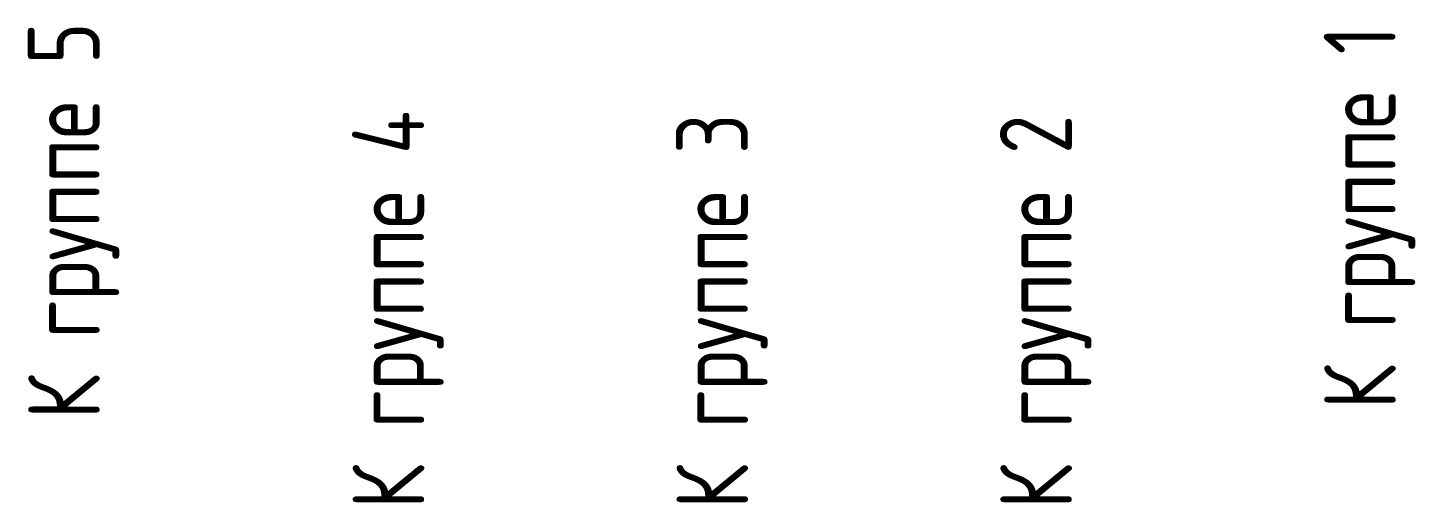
# Model space of a CAD drawing. Header units: millimetres. Extents: x -718 to 68664, y -49984 to -979.
# Drawn here: x 15867 to 21437, y -42046 to -40142 of the extents above; entities that cross this region are included whole.
import ezdxf

# ---------------------------------------------------------------- set-up
doc = ezdxf.new("R2010")
doc.units = ezdxf.units.MM
doc.layers.add('Text', color=7, linetype='Continuous', lineweight=15)
doc.styles.add('ВАНЯ', font='isocpeur.ttf', dxfattribs={"width": 0.8, "height": 250})

msp = doc.modelspace()

# ---------------------------------------------------------------- texts
at = {"layer": 'Text', "char_height": 288.75, "width": 8258.851, "attachment_point": 1, "rotation": 90, "style": 'ВАНЯ'}
for s, insert in [('К группе 5', (15866.9, -41713)), ('К группе 1', (21069.5, -41673)), ('К группе 4', (17169.5, -42073.1)), ('К группе 3', (18469.5, -42073.1)), ('К группе 2', (19769.5, -42073.1))]:
    msp.add_mtext(s, dxfattribs=dict(at, insert=insert))

doc.saveas('drawing.dxf')
